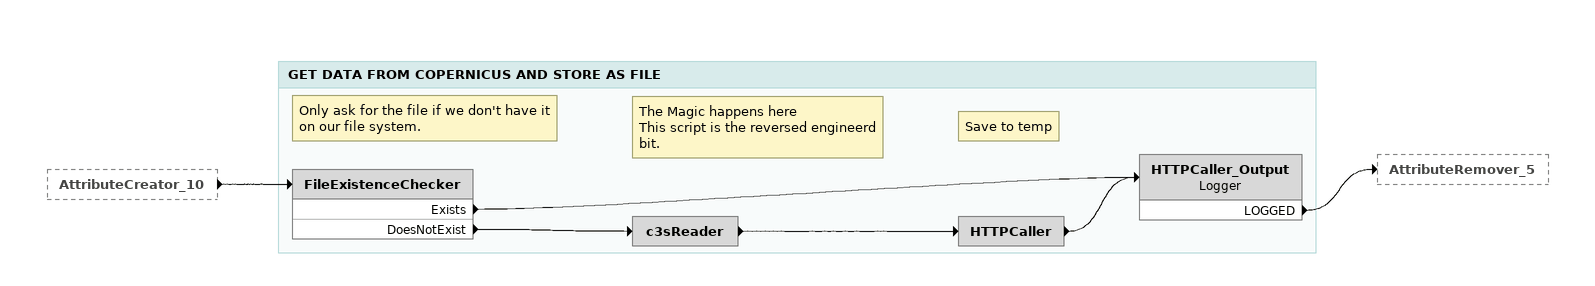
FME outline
AttributeCreator_10 [outside]
    -> FileExistenceChecker

Bookmark: GET DATA FROM COPERNICUS AND STORE AS FILE
Note: Only ask for the file if we don't have it on our file system.
FileExistenceChecker
    Exists -> HTTPCaller_Output
    DoesNotExist -> c3sReader
Note: The Magic happens here / This script is the reversed engineerd bit.
c3sReader
    -> HTTPCaller
Note: Save to temp
HTTPCaller
    -> HTTPCaller_Output
HTTPCaller_Output: Logger
    LOGGED -> AttributeRemover_5
